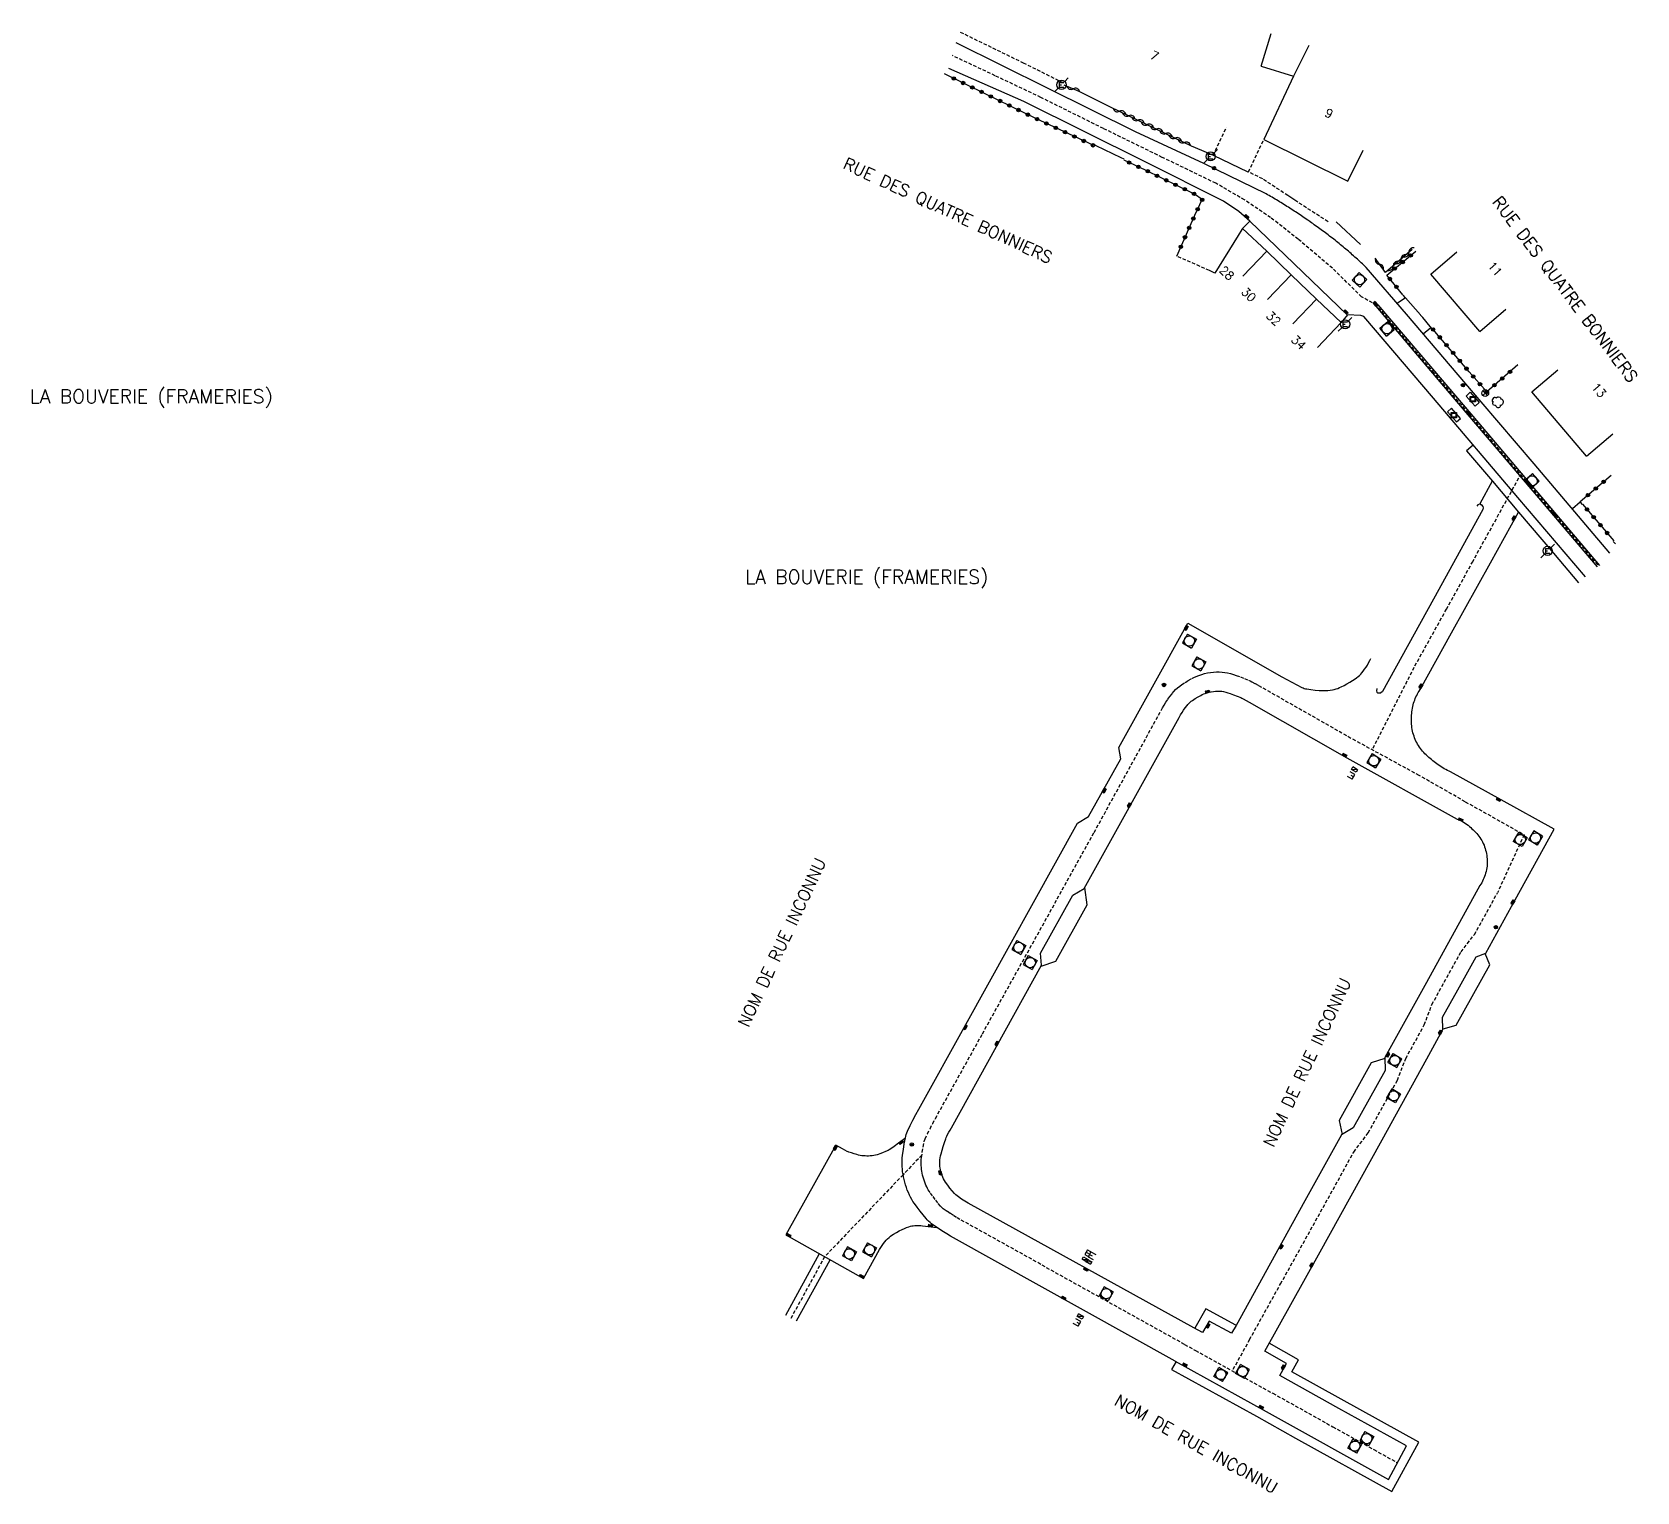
# Model space of a CAD drawing. Header units: millimetres. Extents: x 115000 to 115580, y 121599 to 121897.
# Drawn here: x 115345.7 to 115579.6, y 121603.7 to 121816.4 of the extents above; entities that cross this region are included whole.
import ezdxf
from ezdxf.enums import TextEntityAlignment as Align

# ---------------------------------------------------------------- set-up
doc = ezdxf.new("R2010")
doc.units = ezdxf.units.MM
doc.linetypes.add('DASHED', pattern=[0.75, 0.5, -0.25])
doc.layers.get('0').update_dxf_attribs({"linetype": 'CONTINUOUS'})
for name, color, linetype in [('W0001', 6, 'DASHED'), ('w0003', 5, 'CONTINUOUS'), ('W0006', 2, 'CONTINUOUS'), ('W0008', 7, 'CONTINUOUS'), ('w0014', 7, 'CONTINUOUS'), ('w0016', 2, 'CONTINUOUS'), ('w0017', 7, 'CONTINUOUS'), ('W0070', 7, 'DASHED'), ('W0071', 7, 'CONTINUOUS'), ('W0100', 7, 'CONTINUOUS'), ('w0101', 7, 'CONTINUOUS'), ('w0103', 1, 'CONTINUOUS'), ('w0112', 1, 'DASHED'), ('w0150', 7, 'CONTINUOUS'), ('w0300', 7, 'CONTINUOUS'), ('w0310', 3, 'CONTINUOUS'), ('w0312', 3, 'CONTINUOUS'), ('w0322', 7, 'CONTINUOUS'), ('w0400', 7, 'CONTINUOUS'), ('w0420', 7, 'CONTINUOUS'), ('W0430', 7, 'CONTINUOUS'), ('w0469', 7, 'CONTINUOUS'), ('w0471', 7, 'CONTINUOUS'), ('W0856', 7, 'CONTINUOUS'), ('W0980', 7, 'CONTINUOUS'), ('W0989', 7, 'CONTINUOUS'), ('W0991', 7, 'CONTINUOUS'), ('W1102', 7, 'CONTINUOUS'), ('w1336', 3, 'CONTINUOUS'), ('w1338', 7, 'CONTINUOUS')]:
    doc.layers.add(name, color=color, linetype=linetype)
doc.styles.get("Standard").update_dxf_attribs({"font": 'romans.shx', "width": 0.85})

# ---------------------------------------------------------------- blocks, each defined once
blk = doc.blocks.new('T420')
for p, q in [((0.75, 0.75), (-0.75, 0.75)), ((-0.75, 0.75), (-0.75, -0.75)), ((0.75, 0.75), (0.75, -0.75)), ((0.75, -0.75), (-0.75, -0.75))]:
    blk.add_line(p, q)
blk.add_ellipse((0, 0), major_axis=(-0.53, 0.53), ratio=1, start_param=3.926991, end_param=10.210176)
blk = doc.blocks.new('T400')
for p, q in [((-0.15, 0.3), (0.15, 0.3)), ((-0.15, -0.25), (-0.15, 0.3)), ((-0.15, 0.15), (0.15, 0.15)), ((-0.15, 0), (0.15, 0)), ((0.15, 0.3), (0.15, -0.25)), ((-0.15, -0.15), (0.15, -0.15)), ((-0.15, -0.25), (-0.15, -0.3)), ((-0.15, -0.3), (0.15, -0.3)), ((0.15, -0.3), (0.15, -0.25))]:
    blk.add_line(p, q)
blk = doc.blocks.new('T430')
for p, q in [((-0.4, 1.4), (0.4, 1.4)), ((-0.4, 1.4), (-0.4, 0.6)), ((-0.4, 1), (0, 1)), ((-0.4, 0.6), (0.4, 0.6)), ((-0.4, 0.2), (0.4, 0.2)), ((-0.4, -0.2), (-0.4, 0.2)), ((-0.4, -0.2), (0.4, 0.2)), ((0.4, 0.2), (0.4, -0.2)), ((-0.4, -0.2), (0.4, -0.2))]:
    blk.add_line(p, q)
blk = doc.blocks.new('T856')
for p, q in [((-0.125, 0), (0.125, 0)), ((0, 0.125), (0, -0.125))]:
    blk.add_line(p, q)
blk.add_ellipse((0, 0), major_axis=(-0.177, 0.177), ratio=1, start_param=3.9269908, end_param=10.2101761)
blk = doc.blocks.new('T471')
for p, q in [((-0.333334, 0.333334), (-0.333334, -0.333334)), ((-0.333334, 0.333334), (0.333334, 0.333334)), ((-0.333334, 0), (0, 0)), ((0.500001, 0.500001), (1.000002, 1.000002)), ((-0.500001, -0.500001), (-1.000002, -1.000002)), ((-0.333334, -0.333334), (0.333334, -0.333334))]:
    blk.add_line(p, q)
blk.add_ellipse((0, 0), major_axis=(0.471405, 0.471405), ratio=1, start_param=5.4977871438, end_param=11.780972451)
blk = doc.blocks.new('T469')
at = {"color": 0, "linetype": 'Continuous', "flags": 128}
for points in [[(-0.35, 0.35), (0.35, -0.35)], [(-0.35, -0.35), (0.35, 0.35)]]:
    blk.add_lwpolyline(points, dxfattribs=at)
at = {"color": 0, "linetype": 'Continuous'}
blk.add_circle((0, 0), 0.5, dxfattribs=at)
blk = doc.blocks.new('T300')
for p, q in [((-0.8, 0.51), (-0.86, 0.34)), ((-0.86, 0.34), (-0.86, 0.17)), ((-0.86, 0.17), (-0.74, 0.06)), ((-0.69, 0.63), (-0.8, 0.51)), ((-0.8, -0.06), (-0.74, 0.06)), ((-0.74, 0.06), (-0.69, 0.11)), ((-0.57, 0.69), (-0.69, 0.63)), ((-0.46, 0.69), (-0.57, 0.69)), ((-0.29, 0.63), (-0.46, 0.69)), ((-0.29, 0.63), (-0.17, 0.74)), ((-0.23, 0.57), (-0.29, 0.63)), ((-0.17, 0.74), (-0.06, 0.8)), ((-0.06, 0.8), (0.06, 0.8)), ((0.06, 0.8), (0.23, 0.74)), ((0.23, 0.74), (0.34, 0.63)), ((0.34, 0.63), (0.4, 0.51)), ((0.46, 0.46), (0.34, 0.46)), ((0.4, 0.51), (0.4, 0.46)), ((0.57, 0.4), (0.46, 0.46)), ((0.57, 0.4), (0.69, 0.29)), ((0.69, 0.29), (0.74, 0.17)), ((0.74, 0.06), (0.69, -0.17)), ((0.74, 0.17), (0.74, 0.06)), ((-0.8, -0.17), (-0.8, -0.06)), ((-0.8, -0.23), (-0.8, -0.17)), ((-0.74, -0.34), (-0.8, -0.23)), ((-0.69, -0.4), (-0.74, -0.34)), ((-0.51, -0.46), (-0.69, -0.4)), ((-0.4, -0.46), (-0.51, -0.46)), ((-0.4, -0.46), (-0.34, -0.46)), ((-0.34, -0.46), (-0.34, -0.4)), ((-0.34, -0.51), (-0.34, -0.46)), ((-0.29, -0.63), (-0.34, -0.51)), ((-0.17, -0.74), (-0.29, -0.63)), ((-0.06, -0.8), (-0.17, -0.74)), ((0.06, -0.8), (-0.06, -0.8)), ((0.17, -0.74), (0.06, -0.8)), ((0.23, -0.69), (0.17, -0.74)), ((0.29, -0.46), (0.23, -0.46)), ((0.29, -0.63), (0.23, -0.69)), ((0.46, -0.4), (0.29, -0.46)), ((0.34, -0.51), (0.29, -0.63)), ((0.34, -0.51), (0.34, -0.46)), ((0.57, -0.34), (0.46, -0.4)), ((0.63, -0.29), (0.57, -0.34)), ((0.69, -0.17), (0.63, -0.29))]:
    blk.add_line(p, q)
blk = doc.blocks.new('T150')
for p, q in [((-0.375, 0.375), (0.375, 0.375)), ((-0.375, -0.375), (-0.375, 0.375)), ((-0.28125, 0.28125), (0.28125, 0.28125)), ((-0.28125, -0.28125), (-0.28125, 0.28125)), ((0.28125, 0.28125), (0.28125, -0.28125)), ((0.375, 0.375), (0.375, -0.375)), ((0.375, -0.375), (-0.375, -0.375)), ((0.28125, -0.28125), (-0.28125, -0.28125))]:
    blk.add_line(p, q)
blk = doc.blocks.new('t322o')
at = {"color": 0, "linetype": 'Continuous'}
for radius in [0.25, 0.15]:
    blk.add_circle((0, 0), radius, dxfattribs=at)
blk = doc.blocks.new('t310o')
at = {"color": 0, "linetype": 'Continuous'}
for centre, start, end in [((-0.5, 0.38), 216.8699, 323.1304), ((0.5, -0.37), 36.8699, 143.1303)]:
    blk.add_arc(centre, 0.625, start, end, dxfattribs=at)

msp = doc.modelspace()

# ---------------------------------------------------------------- linework, layer by layer
at = {"layer": 'W0001'}
for points in [[(115486.07, 121810.04), (115479.85, 121812.97)], [(115492.71, 121806.88), (115486.07, 121810.04)], [(115501.86, 121802.33), (115492.71, 121806.88)], [(115510.42, 121798.14), (115501.86, 121802.33)], [(115518.22, 121794.37), (115510.42, 121798.14)], [(115522.41, 121791.93), (115518.22, 121794.37)], [(115526.2, 121789.36), (115522.41, 121791.93)], [(115530.23, 121786.2), (115526.2, 121789.36)], [(115535.2, 121781.98), (115530.23, 121786.2)], [(115539.46, 121777.83), (115535.2, 121781.98)], [(115541.67, 121776.55), (115539.46, 121777.83)], [(115545.18, 121772.43), (115541.67, 121776.55)], [(115550.03, 121766.73), (115545.18, 121772.43)], [(115557.93, 121757.44), (115550.03, 121766.73)], [(115567.33, 121746.4), (115557.93, 121757.44)], [(115559.23, 121745.73), (115562.63, 121751.92)], [(115573.86, 121738.74), (115567.33, 121746.4)], [(115555.59, 121739.13), (115559.23, 121745.73)], [(115551.81, 121732.29), (115555.59, 121739.13)], [(115547.23, 121724.03), (115551.81, 121732.29)], [(115513.66, 121625.14), (115480.94, 121643.37), (115480.45, 121643.65), (115479.98, 121643.94), (115479.52, 121644.23), (115479.06, 121644.53), (115478.63, 121644.83), (115478.5, 121644.93), (115478.4, 121645.01), (115478.3, 121645.1), (115478.21, 121645.2), (115478.1, 121645.32), (115477.71, 121645.79), (115477.32, 121646.29), (115476.93, 121646.79), (115476.57, 121647.29), (115476.43, 121647.5), (115476.31, 121647.69), (115476.2, 121647.89), (115476.1, 121648.1), (115475.97, 121648.37), (115475.86, 121648.65), (115475.75, 121648.94), (115475.66, 121649.23), (115475.57, 121649.52), (115475.5, 121649.81), (115475.44, 121650.09), (115475.39, 121650.38), (115475.34, 121650.66), (115475.31, 121650.94), (115475.29, 121651.23), (115475.29, 121651.51), (115475.29, 121651.8), (115475.3, 121652.08), (115475.34, 121652.38), (115475.44, 121653.15), (115475.57, 121653.92), (115475.71, 121654.67), (115475.73, 121654.8), (115475.76, 121654.89), (115475.8, 121654.98), (115475.85, 121655.1), (115476.2, 121655.84), (115476.57, 121656.59), (115476.96, 121657.33), (115477.36, 121658.08), (115484.21, 121670.43), (115500.48, 121699.77), (115510.45, 121717.91), (115510.68, 121718.31), (115510.95, 121718.74), (115511.23, 121719.17), (115511.53, 121719.58), (115511.85, 121720), (115512.09, 121720.29), (115512.36, 121720.57), (115512.65, 121720.84), (115512.95, 121721.08), (115513.25, 121721.3), (115513.73, 121721.61), (115514.2, 121721.9), (115514.7, 121722.18), (115515.02, 121722.35), (115515.37, 121722.51), (115515.73, 121722.65), (115516.16, 121722.79), (115516.58, 121722.9), (115517.02, 121723), (115517.45, 121723.07), (115517.9, 121723.13), (115518.3, 121723.16), (115518.71, 121723.16), (115519.12, 121723.13), (115519.53, 121723.08), (115519.92, 121723.01), (115520.36, 121722.9), (115520.78, 121722.78), (115521.19, 121722.65), (115521.79, 121722.43), (115522.37, 121722.21), (115522.96, 121721.96), (115523.22, 121721.85), (115523.47, 121721.72), (115523.96, 121721.45), (115524.43, 121721.19), (115538.69, 121713.07)], [(115541.13, 121712.03), (115547.23, 121724.03)], [(115547.86, 121708.05), (115538.69, 121713.07)], [(115554.56, 121704.24), (115547.86, 121708.05)], [(115554.56, 121704.24), (115563.13, 121699.43)], [(115563.13, 121699.43), (115559.25, 121690.96)], [(115555.89, 121684.88), (115559.25, 121690.96)], [(115553.94, 121682.36), (115555.89, 121684.88)], [(115549.69, 121674.67), (115553.94, 121682.36)], [(115548.59, 121671.72), (115549.69, 121674.67)], [(115545.89, 121666.82), (115548.59, 121671.72)], [(115544.67, 121663.65), (115545.89, 121666.82)], [(115540.43, 121656), (115544.67, 121663.65)], [(115538.31, 121653.19), (115540.43, 121656)], [(115475.39, 121652.75), (115472.65, 121649.88), (115461.21, 121637.92)], [(115527.65, 121633.97), (115538.31, 121653.19)], [(115523.13, 121625.86), (115527.65, 121633.97)], [(115513.66, 121625.14), (115515.25, 121624.28)], [(115523.13, 121625.86), (115520.6, 121621.31)], [(115515.25, 121624.28), (115526.5, 121618.03)], [(115526.5, 121618.03), (115535.26, 121613.15)], [(115535.26, 121613.15), (115541.23, 121609.83)], [(115541.23, 121609.83), (115544.67, 121607.92)]]:
    msp.add_lwpolyline(points, dxfattribs=at)
at = {"layer": 'w0003'}
msp.add_lwpolyline([(115573.82, 121738.48), (115558.93, 121755.99), (115554.71, 121760.96), (115547.13, 121769.88), (115541.57, 121776.44), (115541.84, 121776.64), (115549.79, 121767.32), (115556.49, 121759.43), (115566.2, 121747.98), (115574.14, 121738.67)], dxfattribs=at)
at = {"layer": 'W0006'}
msp.add_lwpolyline([(115492.77, 121680.26), (115494.89, 121681), (115499.48, 121689.23), (115499.13, 121691.73)], dxfattribs=at)
at = {"layer": 'W0008'}
for points in [[(115525.54, 121792.83), (115516.48, 121797.26), (115506.5, 121801.87), (115493.71, 121808.21), (115480.38, 121814.85)], [(115572.08, 121737.01), (115562.2, 121748.57), (115549.91, 121763.06), (115539.8, 121774.95), (115539.33, 121775.11), (115537.37, 121775.18), (115523.18, 121788.85), (115521.56, 121790.26), (115519.32, 121791.77), (115507.91, 121797.48), (115490.25, 121806.27), (115479.31, 121811.09)], [(115540.13, 121782.09), (115539.95, 121782.26), (115539.77, 121782.43), (115539.59, 121782.61), (115539.4, 121782.78), (115539.22, 121782.95), (115539.03, 121783.12), (115538.85, 121783.29), (115538.66, 121783.45), (115538.47, 121783.62), (115538.29, 121783.79), (115538.1, 121783.95), (115537.91, 121784.12), (115537.72, 121784.28), (115537.53, 121784.45), (115537.34, 121784.61), (115537.15, 121784.77), (115536.96, 121784.93), (115536.76, 121785.1), (115536.57, 121785.26), (115536.38, 121785.41), (115536.18, 121785.57), (115535.98, 121785.73), (115535.79, 121785.89), (115535.59, 121786.05), (115535.39, 121786.21), (115535.19, 121786.36), (115534.99, 121786.52), (115534.79, 121786.67), (115534.59, 121786.83), (115534.39, 121786.98), (115534.19, 121787.13), (115533.99, 121787.29), (115533.78, 121787.44), (115533.58, 121787.59), (115533.38, 121787.74), (115533.17, 121787.89), (115532.97, 121788.04), (115532.76, 121788.18), (115532.56, 121788.33), (115532.35, 121788.48), (115532.14, 121788.62), (115531.94, 121788.77), (115531.73, 121788.92), (115531.52, 121789.06), (115531.31, 121789.2), (115531.1, 121789.35), (115530.9, 121789.49), (115530.69, 121789.63), (115530.48, 121789.77), (115530.27, 121789.91), (115530.06, 121790.05), (115529.84, 121790.19), (115529.63, 121790.32), (115529.42, 121790.46), (115529.21, 121790.6), (115529, 121790.73), (115528.78, 121790.87), (115528.57, 121791), (115528.36, 121791.14), (115528.14, 121791.27), (115527.93, 121791.41), (115527.71, 121791.54), (115527.5, 121791.67), (115527.28, 121791.8), (115527.07, 121791.93), (115526.85, 121792.06), (115526.63, 121792.19), (115526.42, 121792.32), (115526.2, 121792.45), (115525.98, 121792.57), (115525.76, 121792.7), (115525.54, 121792.83)], [(115575.63, 121740.47), (115564.58, 121753.46), (115556.86, 121762.52), (115545.99, 121775.28), (115540.13, 121782.09)], [(115558.5, 121750.94), (115556.69, 121747.64), (115556.92, 121747.5)], [(115557.13, 121746.81), (115549.94, 121733.78), (115542.48, 121720.31)], [(115547.99, 121720.58), (115552.57, 121728.83), (115558.23, 121739.04), (115562.31, 121746.44)], [(115556.92, 121747.5), (115556.61, 121747.58), (115556.38, 121747.49), (115556.22, 121747.32)], [(115556.92, 121747.5), (115557.14, 121747.28), (115557.19, 121747.05), (115557.13, 121746.81)], [(115512.3, 121622.71), (115479.57, 121640.95), (115479.04, 121641.25), (115478.52, 121641.57), (115478.01, 121641.89), (115477.5, 121642.23), (115477, 121642.58), (115476.78, 121642.74), (115476.57, 121642.92), (115476.37, 121643.1), (115476.18, 121643.29), (115476, 121643.5), (115475.55, 121644.03), (115475.12, 121644.58), (115474.7, 121645.13), (115474.29, 121645.7), (115474.09, 121645.99), (115473.91, 121646.29), (115473.74, 121646.59), (115473.58, 121646.9), (115473.42, 121647.27), (115473.26, 121647.64), (115473.13, 121648.02), (115473, 121648.4), (115472.89, 121648.78), (115472.79, 121649.17), (115472.71, 121649.55), (115472.64, 121649.93), (115472.58, 121650.32), (115472.54, 121650.7), (115472.51, 121651.09), (115472.5, 121651.48), (115472.51, 121651.89), (115472.53, 121652.3), (115472.57, 121652.72), (115472.69, 121653.56), (115472.83, 121654.4), (115472.98, 121655.24), (115473.04, 121655.5), (115473.11, 121655.75), (115473.2, 121656), (115473.31, 121656.25), (115473.69, 121657.05), (115474.09, 121657.85), (115474.5, 121658.64), (115474.92, 121659.42), (115481.77, 121671.78), (115498.04, 121701.12), (115499.67, 121702.08), (115504.38, 121710.47), (115504.07, 121712.16), (115514.16, 121730.28), (115527.85, 121722.44), (115528.56, 121722.03), (115529.29, 121721.64), (115530.02, 121721.26), (115530.75, 121720.9), (115530.92, 121720.82), (115531.1, 121720.76), (115531.28, 121720.71), (115531.46, 121720.67), (115532.06, 121720.58), (115532.67, 121720.51), (115533.27, 121720.46), (115533.88, 121720.43), (115534.21, 121720.43), (115534.55, 121720.45), (115534.88, 121720.49), (115535.2, 121720.54), (115535.47, 121720.6), (115535.73, 121720.67), (115535.98, 121720.76), (115536.23, 121720.86), (115536.48, 121720.97), (115536.9, 121721.18), (115537.31, 121721.4), (115537.72, 121721.64), (115538.12, 121721.88), (115538.51, 121722.14), (115538.73, 121722.3), (115538.94, 121722.47), (115539.14, 121722.65), (115539.33, 121722.84), (115539.51, 121723.04), (115539.68, 121723.25), (115539.89, 121723.54), (115540.1, 121723.84), (115540.29, 121724.16), (115540.47, 121724.47), (115540.64, 121724.8), (115540.79, 121725.13)], [(115541.67, 121720.76), (115541.61, 121720.4), (115541.69, 121720.22), (115541.83, 121720.08)], [(115552.43, 121708.6), (115552.19, 121708.7), (115551.96, 121708.81), (115551.73, 121708.93), (115551.5, 121709.05), (115551.28, 121709.18), (115551.06, 121709.31), (115550.84, 121709.45), (115550.63, 121709.59), (115550.42, 121709.75), (115550.22, 121709.9), (115550.02, 121710.06), (115549.82, 121710.22), (115549.62, 121710.38), (115549.43, 121710.54), (115549.24, 121710.7), (115549.05, 121710.87), (115548.87, 121711.05), (115548.69, 121711.22), (115548.52, 121711.41), (115548.35, 121711.59), (115548.19, 121711.79), (115548.03, 121711.99), (115547.88, 121712.19), (115547.74, 121712.41), (115547.61, 121712.63), (115547.48, 121712.86), (115547.37, 121713.08), (115547.26, 121713.32), (115547.17, 121713.55), (115547.09, 121713.79), (115547.01, 121714.03), (115546.94, 121714.28), (115546.88, 121714.53), (115546.83, 121714.78), (115546.79, 121715.04), (115546.76, 121715.29), (115546.73, 121715.55), (115546.72, 121715.81), (115546.71, 121716.07), (115546.71, 121716.32), (115546.71, 121716.58), (115546.73, 121716.83), (115546.75, 121717.09), (115546.78, 121717.34), (115546.82, 121717.6), (115546.86, 121717.85), (115546.92, 121718.1), (115546.98, 121718.36), (115547.04, 121718.59), (115547.11, 121718.83), (115547.19, 121719.06), (115547.28, 121719.29), (115547.38, 121719.51), (115547.48, 121719.73), (115547.59, 121719.95), (115547.72, 121720.16), (115547.85, 121720.37), (115547.99, 121720.58)], [(115515.03, 121627.56), (115482.13, 121645.75), (115481.65, 121646.03), (115481.17, 121646.33), (115480.7, 121646.64), (115480.51, 121646.79), (115480.32, 121646.95), (115480.15, 121647.13), (115479.8, 121647.53), (115479.47, 121647.94), (115479.15, 121648.36), (115478.84, 121648.79), (115478.69, 121649.02), (115478.56, 121649.26), (115478.44, 121649.5), (115478.34, 121649.75), (115478.25, 121650.03), (115478.17, 121650.3), (115478.1, 121650.58), (115478.05, 121650.86), (115478.01, 121651.09), (115478, 121651.32), (115477.99, 121651.56), (115478, 121651.79), (115478.02, 121652.07), (115478.06, 121652.35), (115478.11, 121652.63), (115478.18, 121652.91), (115478.33, 121653.46), (115478.49, 121654.01), (115478.67, 121654.56), (115478.86, 121655.1), (115478.94, 121655.31), (115479.03, 121655.52), (115479.13, 121655.73), (115479.31, 121656.06), (115479.49, 121656.39), (115479.68, 121656.72), (115486.27, 121668.56), (115492.82, 121680.42), (115492.67, 121682.19), (115497.38, 121690.6), (115499.03, 121691.61), (115512.86, 121716.52), (115513.07, 121716.88), (115513.29, 121717.24), (115513.52, 121717.59), (115513.77, 121717.93), (115514.02, 121718.26), (115514.16, 121718.43), (115514.31, 121718.58), (115514.47, 121718.73), (115514.64, 121718.87), (115514.82, 121719), (115515.22, 121719.26), (115515.62, 121719.51), (115516.04, 121719.74), (115516.24, 121719.85), (115516.45, 121719.94), (115516.66, 121720.02), (115516.95, 121720.12), (115517.25, 121720.2), (115517.55, 121720.27), (115517.86, 121720.32), (115518.17, 121720.36), (115518.4, 121720.37), (115518.64, 121720.37), (115518.87, 121720.36), (115519.1, 121720.33), (115519.34, 121720.29), (115519.65, 121720.21), (115519.97, 121720.12), (115520.28, 121720.02), (115520.81, 121719.83), (115521.33, 121719.62), (115521.85, 121719.41), (115522.02, 121719.34), (115522.18, 121719.25), (115522.62, 121719.01), (115523.06, 121718.77), (115537.31, 121710.65)], [(115542.48, 121720.31), (115542.22, 121720.07), (115542.02, 121720.04), (115541.83, 121720.08)], [(115537.31, 121710.65), (115553.38, 121701.71)], [(115512.3, 121622.71), (115512.3, 121622.71), (115526.01, 121615.13), (115543.36, 121605.47), (115545.99, 121610.37), (115536.14, 121615.83), (115527.55, 121620.61), (115528.51, 121622.36), (115525.34, 121624.16), (115533.17, 121638.2), (115542.43, 121654.95), (115548.98, 121666.78), (115551.31, 121671.02), (115551.25, 121672.84), (115553.46, 121676.83), (115556.13, 121681.64), (115557.54, 121682.17), (115561.83, 121689.92), (115567.52, 121700.22), (115559.79, 121704.53), (115552.43, 121708.6)], [(115553.38, 121701.71), (115553.62, 121701.61), (115553.86, 121701.5), (115554.09, 121701.38), (115554.31, 121701.25), (115554.53, 121701.11), (115554.75, 121700.96), (115554.96, 121700.81), (115555.16, 121700.64), (115555.35, 121700.48), (115555.53, 121700.31), (115555.71, 121700.14), (115555.89, 121699.96), (115556.06, 121699.78), (115556.22, 121699.6), (115556.38, 121699.41), (115556.53, 121699.21), (115556.68, 121699.01), (115556.82, 121698.8), (115556.95, 121698.59), (115557.07, 121698.37), (115557.18, 121698.13), (115557.29, 121697.9), (115557.38, 121697.65), (115557.46, 121697.41), (115557.53, 121697.17), (115557.59, 121696.92), (115557.65, 121696.67), (115557.69, 121696.41), (115557.72, 121696.16), (115557.75, 121695.9), (115557.76, 121695.63), (115557.76, 121695.37), (115557.75, 121695.11), (115557.73, 121694.85), (115557.7, 121694.59), (115557.65, 121694.34), (115557.6, 121694.08), (115557.53, 121693.83), (115557.46, 121693.58), (115557.38, 121693.34), (115557.28, 121693.11), (115557.18, 121692.88), (115557.07, 121692.66), (115556.95, 121692.43), (115556.82, 121692.22), (115556.68, 121692.01)], [(115556.68, 121692.01), (115548.9, 121677.9), (115542.85, 121666.95), (115542.88, 121665.09), (115538.24, 121656.7), (115536.54, 121655.69), (115531.2, 121646.06), (115521.16, 121627.93), (115520.48, 121626.8), (115517.24, 121628.56), (115516.28, 121626.89), (115515.03, 121627.56)], [(115472.98, 121655.21), (115471.98, 121654.46), (115471.36, 121654.01), (115470.74, 121653.57), (115470.62, 121653.5), (115470.49, 121653.43), (115470.08, 121653.25), (115469.66, 121653.08), (115469.24, 121652.92), (115469.04, 121652.85), (115468.85, 121652.79), (115468.64, 121652.74), (115468.38, 121652.69), (115468.12, 121652.65), (115467.86, 121652.62), (115467.59, 121652.6), (115467.35, 121652.6), (115467.11, 121652.61), (115466.87, 121652.62), (115466.63, 121652.65), (115466.39, 121652.7), (115466.15, 121652.75), (115465.91, 121652.81), (115465.51, 121652.92), (115465.12, 121653.05), (115464.73, 121653.18), (115464.63, 121653.22), (115464.52, 121653.27), (115464.16, 121653.46), (115463.8, 121653.65), (115462.84, 121654.18), (115455.55, 121641.1), (115466.88, 121634.76), (115469.23, 121638.99), (115469.4, 121639.28), (115469.58, 121639.56), (115469.78, 121639.84), (115469.98, 121640.1), (115470.2, 121640.35), (115470.4, 121640.55), (115470.6, 121640.73), (115470.81, 121640.91), (115471.03, 121641.07), (115471.26, 121641.21), (115471.68, 121641.45), (115472.1, 121641.68), (115472.52, 121641.89), (115472.84, 121642.04), (115473.17, 121642.17), (115473.5, 121642.29), (115473.71, 121642.36), (115473.92, 121642.41), (115474.13, 121642.44), (115474.34, 121642.47), (115474.63, 121642.48), (115474.92, 121642.48), (115475.21, 121642.46), (115475.49, 121642.44), (115477.56, 121642.18)]]:
    msp.add_lwpolyline(points, dxfattribs=at)
at = {"layer": 'w0014'}
for points in [[(115522.11, 121787.77), (115523.17, 121788.85)], [(115545.84, 121777.68), (115544.65, 121776.85)], [(115537.38, 121775.17), (115536.48, 121774.07)], [(115548.44, 121772.42), (115549.54, 121773.33)], [(115555.73, 121756.19), (115554.76, 121755.35), (115558.51, 121750.94), (115562.32, 121746.45), (115567.43, 121740.44), (115571.08, 121736.15)], [(115571.29, 121747.87), (115570.16, 121746.94)], [(115551.33, 121671.12), (115553.24, 121671.67), (115558.12, 121680.46), (115557.46, 121682.12)], [(115542.85, 121666.84), (115540.83, 121666.17), (115536.19, 121657.78), (115536.63, 121655.75)], [(115521.15, 121627.94), (115516.76, 121630.35), (115515.15, 121627.5)], [(115512.42, 121622.64), (115511.77, 121621.51), (115524.12, 121614.67), (115529.83, 121611.5), (115543.87, 121603.7), (115547.79, 121610.9), (115536.47, 121617.17), (115529.3, 121621.16), (115530.27, 121622.89), (115525.98, 121625.31)]]:
    msp.add_lwpolyline(points, dxfattribs=at)
at = {"layer": 'w0016'}
for points in [[(115556.59, 121762.4), (115555.99, 121761.87), (115554.7, 121763.36), (115555.29, 121763.9)], [(115552.57, 121761.59), (115551.97, 121761.08), (115553.26, 121759.58), (115553.87, 121760.08)]]:
    msp.add_lwpolyline(points, close=True, dxfattribs=at)
at = {"layer": 'w0017'}
for points in [[(115498.27, 121807.78), (115502.84, 121805.51)], [(115504.42, 121798.07), (115500.79, 121799.82)], [(115514.6, 121799.83), (115517.06, 121798.8)], [(115517.83, 121798.47), (115522.89, 121796.05)], [(115530.01, 121791.71), (115528.72, 121792.56)], [(115548.03, 121775.18), (115545.87, 121777.69)], [(115549.43, 121773.51), (115548.39, 121774.78)]]:
    msp.add_lwpolyline(points, dxfattribs=at)
at = {"layer": 'W0070'}
msp.add_lwpolyline([(115461.21, 121637.92), (115456.3, 121628.94)], dxfattribs=at)
at = {"layer": 'W0071'}
for points in [[(115460.43, 121638.35), (115455.51, 121629.37)], [(115457.14, 121628.61), (115462, 121637.48)]]:
    msp.add_lwpolyline(points, dxfattribs=at)
at = {"layer": 'W0100'}
for points in [[(115529.54, 121809.97), (115525.2, 121800.75)], [(115525.2, 121800.75), (115525.2, 121800.72)], [(115525.2, 121800.72), (115537.46, 121794.69)], [(115537.46, 121794.69), (115539.67, 121799.18)], [(115521.49, 121786.76), (115518.09, 121781.27)], [(115522, 121787.62), (115521.49, 121786.76)], [(115522.12, 121787.77), (115522, 121787.62)], [(115525.64, 121784.45), (115522.12, 121787.77)], [(115529.19, 121781.03), (115525.64, 121784.45)], [(115532.87, 121777.5), (115529.19, 121781.03)], [(115536.48, 121774.06), (115532.87, 121777.5)], [(115536.48, 121774.06), (115533.03, 121770.44)]]:
    msp.add_lwpolyline(points, dxfattribs=at)
at = {"layer": 'w0101'}
for points in [[(115549.53, 121781.12), (115553.33, 121784.36)], [(115556.68, 121772.75), (115549.53, 121781.12)], [(115556.68, 121772.75), (115560.48, 121776)], [(115564.24, 121763.95), (115568.04, 121767.2)], [(115572.24, 121754.58), (115564.24, 121763.95)], [(115572.24, 121754.58), (115576.05, 121757.83)]]:
    msp.add_lwpolyline(points, dxfattribs=at)
at = {"layer": 'w0103'}
for points in [[(115524.81, 121811.42), (115526.27, 121816.2)], [(115524.81, 121811.42), (115529.54, 121809.97)]]:
    msp.add_lwpolyline(points, dxfattribs=at)
at = {"layer": 'w0112'}
for points in [[(115480.98, 121816.4), (115490.14, 121811.93), (115495.95, 121809.03)], [(115517.63, 121798.54), (115517.82, 121798.47), (115519.79, 121802.56)], [(115528.72, 121792.56), (115525.05, 121795), (115522.98, 121796.02), (115525.2, 121800.74)], [(115500.79, 121799.82), (115500.41, 121800.02)], [(115504.84, 121797.87), (115504.43, 121798.07)], [(115517.58, 121798.52), (115517.06, 121798.79)], [(115534.56, 121788.76), (115530.01, 121791.71)], [(115517.29, 121781.66), (115512.51, 121783.74)], [(115545.87, 121777.69), (115545.47, 121778.1)], [(115548.39, 121774.78), (115548.03, 121775.18)], [(115549.77, 121773.11), (115549.42, 121773.51)], [(115571.29, 121747.87), (115571.61, 121747.53)], [(115576.13, 121742.16), (115576.43, 121741.82)]]:
    msp.add_lwpolyline(points, dxfattribs=at)
at = {"layer": 'w0310'}
for points in [[(115496.05, 121808.71), (115498.26, 121807.79)], [(115502.83, 121805.51), (115514.6, 121799.83)], [(115542.92, 121781.35), (115541.45, 121783.43)]]:
    msp.add_lwpolyline(points, dxfattribs=at)
at = {"layer": 'w0312'}
msp.add_lwpolyline([(115539.28, 121785.43), (115535.74, 121788.76)], dxfattribs=at)
at = {"layer": 'w0322'}
for points in [[(115500.32, 121799.9), (115491.9, 121803.84), (115484.72, 121807.37), (115478.69, 121810.29)], [(115512.51, 121783.74), (115515.17, 121789.74), (115516.23, 121791.98), (115515.12, 121792.78), (115507.95, 121796.29), (115504.85, 121797.71)], [(115518.08, 121781.28), (115517.29, 121781.66)], [(115545.47, 121778.1), (115543.13, 121780.98)], [(115562.21, 121767.89), (115557.68, 121763.95), (115555.12, 121766.9), (115549.84, 121773.1)], [(115571.66, 121747.58), (115576.19, 121742.26)]]:
    msp.add_lwpolyline(points, dxfattribs=at)
at = {"layer": 'W1102'}
for points in [[(115531.75, 121814.45), (115529.54, 121809.97)], [(115525.64, 121784.45), (115522.17, 121780.84)], [(115529.19, 121781.03), (115525.73, 121777.42)], [(115532.87, 121777.5), (115529.42, 121773.88)]]:
    msp.add_lwpolyline(points, dxfattribs=at)
at = {"layer": 'w1336'}
msp.add_lwpolyline([(115546.81, 121784.69), (115542.93, 121781.35)], dxfattribs=at)
at = {"layer": 'w1338'}
for points in [[(115543.13, 121780.98), (115547.36, 121784.48)], [(115575.8, 121751.77), (115571.3, 121747.94)]]:
    msp.add_lwpolyline(points, dxfattribs=at)

# ---------------------------------------------------------------- block references
at = {"layer": 'w0150'}
for p in [(115555.67, 121762.9), (115552.89, 121760.58)]:
    msp.add_blockref('T150', p, dxfattribs=at)
at = {"layer": 'w0300'}
msp.add_blockref('T300', (115559.36, 121762.45), dxfattribs=at)
at = {"layer": 'w0310'}
for p, rotation in [((115497.44, 121808.13), 337.3126459209509), ((115504.18, 121804.85), 334.2894077038402), ((115505.53, 121804.2), 334.2894077038402), ((115506.88, 121803.55), 334.2894077038402), ((115508.23, 121802.9), 334.2894077038402), ((115509.58, 121802.25), 334.2894077038402), ((115510.94, 121801.6), 334.2894077038402), ((115512.29, 121800.95), 334.2894077038402), ((115513.64, 121800.3), 334.2894077038402), ((115542.06, 121782.57), 125.1361498862503)]:
    msp.add_blockref('t310o', p, dxfattribs=dict(at, rotation=rotation))
at = {"layer": 'w0322'}
for p, rotation in [((115480.04, 121809.64), 154.1184234580511), ((115481.39, 121808.98), 154.1184234580511), ((115482.74, 121808.33), 154.1184234580511), ((115484.09, 121807.68), 154.1184234580511), ((115485.43, 121807.02), 153.8685466030202), ((115486.78, 121806.36), 153.8685466030202), ((115488.13, 121805.7), 153.8685466030202), ((115489.47, 121805.04), 153.8685466030202), ((115490.82, 121804.37), 153.8685466030202), ((115492.17, 121803.72), 154.877351729172), ((115493.53, 121803.08), 154.877351729172), ((115494.89, 121802.44), 154.877351729172), ((115496.24, 121801.81), 154.877351729172), ((115497.6, 121801.17), 154.877351729172), ((115498.96, 121800.53), 154.877351729172), ((115500.32, 121799.9), 154.877351729172), ((115505.58, 121797.38), 155.4043929525385), ((115506.94, 121796.76), 155.4043929525385), ((115508.3, 121796.12), 153.9340762888578), ((115509.65, 121795.46), 153.9340762888578), ((115510.99, 121794.8), 153.9340762888578), ((115512.34, 121794.15), 153.9340762888578), ((115513.69, 121793.49), 153.9340762888578), ((115515.04, 121792.83), 153.9340762888578), ((115515.57, 121790.59), 64.58081970855346), ((115516.22, 121791.95), 64.58081970855346), ((115514.94, 121789.23), 66.13487915370438), ((115513.73, 121786.49), 66.13487915370438), ((115514.33, 121787.86), 66.13487915370438), ((115513.12, 121785.11), 66.13487915370438), ((115543.58, 121780.42), 129.0974698512006), ((115544.53, 121779.26), 129.0974698512006), ((115549.87, 121773.06), 130.4738462794573), ((115550.85, 121771.92), 130.4738462794573), ((115551.82, 121770.78), 130.4738462794573), ((115552.79, 121769.64), 130.4738462794573), ((115553.77, 121768.49), 130.4738462794573), ((115554.74, 121767.35), 130.4738462794573), ((115555.72, 121766.22), 130.891445061205), ((115556.7, 121765.08), 130.891445061205), ((115558.81, 121764.93), 221.061680839356), ((115559.95, 121765.92), 221.061680839356), ((115561.08, 121766.9), 221.061680839356), ((115557.68, 121763.95), 130.891445061205), ((115572.3, 121746.83), 310.4105167181512), ((115573.27, 121745.69), 310.4105167181512), ((115574.25, 121744.55), 310.4105167181512), ((115575.22, 121743.4), 310.4105167181512)]:
    msp.add_blockref('t322o', p, dxfattribs=dict(at, rotation=rotation))
at = {"layer": 'w0400'}
for p, rotation in [((115522.71, 121789.51), 228.3451850871633), ((115541.48, 121776.8), 218.8387542754767), ((115537.16, 121775.59), 225.8052077154168), ((115555.09, 121760.8), 220.4756841660569), ((115567.73, 121745.99), 222.6205816661236), ((115561.65, 121745.56), 329.5062845041714), ((115513.92, 121729.58), 330.89895), ((115548.08, 121721.09), 328.2141113676086), ((115517.01, 121720.27), 285.25248), ((115536.98, 121711.03), 240.32574), ((115501.98, 121705.86), 330.70734), ((115559.39, 121704.56), 240.6718667047477), ((115505.6, 121703.72), 330.70734), ((115553.88, 121701.62), 244.5216399441682), ((115561.5, 121689.59), 330.3852538267632), ((115481.73, 121671.38), 331.00722), ((115486.33, 121669.01), 331.08543), ((115550.93, 121670.63), 329.8673198831604), ((115543.26, 121667.35), 150.4234670536341), ((115462.77, 121653.79), 330.88266), ((115472.38, 121654.59), 306.8612999999999), ((115478.06, 121650.14), 196.18524), ((115456, 121641.03), 60.79517999999999), ((115476.62, 121642.47), 262.89261), ((115527.75, 121639.4), 329.7636387697647), ((115532.18, 121636.72), 330.4268576438093), ((115466.62, 121635.06), 60.79517999999999), ((115499.28, 121636.08), 241.05852), ((115496.04, 121631.91), 240.86646), ((115517.07, 121627.88), 330.5713953027213), ((115513.69, 121622.18), 240.6984645550417), ((115528.04, 121621.83), 330.941727933438), ((115524.82, 121616), 240.9280876603993)]:
    msp.add_blockref('T400', p, dxfattribs=dict(at, rotation=rotation))
at = {"layer": 'w0420'}
for p, rotation in [((115539.15, 121780.3), 227.5659592122593), ((115543.16, 121773.16), 219.8005056199845), ((115564.29, 121751), 312.1261583290289), ((115514.37, 121727.66), 60.89894332091327), ((115515.75, 121724.32), 60.89894332091327), ((115541.23, 121710.21), 58.5), ((115562.57, 121698.73), 329.598380927496), ((115564.8, 121698.95), 328.5984135950293), ((115489.51, 121683.01), 60.98352385333001), ((115491.18, 121680.8), 60.98352385333001), ((115544.3, 121666.52), 149.7787858066982), ((115544.12, 121661.37), 329.946598984871), ((115464.83, 121638.34), 330.7952210429124), ((115467.76, 121638.95), 61.01329409923987), ((115502.25, 121632.54), 330.8664707121844), ((115518.94, 121620.76), 239.6055236861408), ((115522.11, 121621.19), 240.6313167649062), ((115538.47, 121610.33), 240.2931614432099), ((115540.21, 121611.42), 61.79761580559582)]:
    msp.add_blockref('T420', p, dxfattribs=dict(at, rotation=rotation))
at = {"layer": 'W0430'}
for p, rotation in [((115538.42, 121708.93), 150.32574), ((115499.19, 121637.54), 330.867), ((115499.69, 121637.21), 330.867), ((115498.48, 121629.22), 150.8664599999999)]:
    msp.add_blockref('T430', p, dxfattribs=dict(at, rotation=rotation))
at = {"layer": 'w0469'}
msp.add_blockref('T469', (115557.46, 121763.79), dxfattribs=at)
at = {"layer": 'w0471'}
for p in [(115495.72, 121808.71), (115517.45, 121798.28), (115537.05, 121773.82), (115566.56, 121740.79)]:
    msp.add_blockref('T471', p, dxfattribs=at)
at = {"layer": 'W0856'}
for p in [(115517.96, 121796.56), (115554.23, 121764.93), (115510.67, 121721.25), (115559.02, 121685.94), (115473.92, 121654.29)]:
    msp.add_blockref('T856', p, dxfattribs=at)
at = {"layer": 'w1336', "rotation": 220.7370670143974}
for p in [(115545.2, 121783.31), (115546.34, 121784.29), (115544.07, 121782.33)]:
    msp.add_blockref('t310o', p, dxfattribs=at)
at = {"layer": 'w1338'}
for p, rotation in [((115546.6, 121783.85), 39.59836700248133), ((115544.28, 121781.93), 39.59836700248133), ((115545.44, 121782.89), 39.59836700248133), ((115574.72, 121750.85), 220.3495550606116), ((115572.44, 121748.91), 220.3495550606116), ((115573.58, 121749.88), 220.3495550606116)]:
    msp.add_blockref('t322o', p, dxfattribs=dict(at, rotation=rotation))

# ---------------------------------------------------------------- texts
at = {"layer": 'W0980'}
for p in [(115363.1, 121763.18), (115467.36, 121736.87)]:
    msp.add_text('LA BOUVERIE (FRAMERIES)', height=2, dxfattribs=at).set_placement(p, align=Align.MIDDLE)
at = {"layer": 'W0989'}
for s, rotation, p in [('RUE DES QUATRE BONNIERS', 335.0549, (115464.11, 121797.39)), ('RUE DES QUATRE BONNIERS', 307.1868, (115559.08, 121792.14)), ('NOM DE RUE INCONNU', 64.8, (115449.29, 121671.62)), ('NOM DE RUE INCONNU', 64.8, (115525.81, 121654.14)), ('NOM DE RUE INCONNU', 330.7284, (115503.68, 121617.18))]:
    msp.add_text(s, height=1.75, rotation=rotation, dxfattribs=at).set_placement(p, align=Align.MIDDLE_LEFT)
at = {"layer": 'W0991'}
for s, rotation, p in [('7', 333.7211, (115509.01, 121812.4)), ('9', 333.7211, (115534.43, 121803.99)), ('28', 316.6924, (115519.39, 121780.83)), ('11', 310.5273, (115558.43, 121781.48)), ('30', 316.137, (115522.57, 121777.69)), ('32', 316.1878, (115526.19, 121774.21)), ('34', 316.3892, (115529.85, 121770.71)), ('13', 310.5097, (115573.56, 121763.81))]:
    msp.add_text(s, height=1.25, rotation=rotation, dxfattribs=at).set_placement(p, align=Align.CENTER)

doc.saveas('drawing.dxf')
